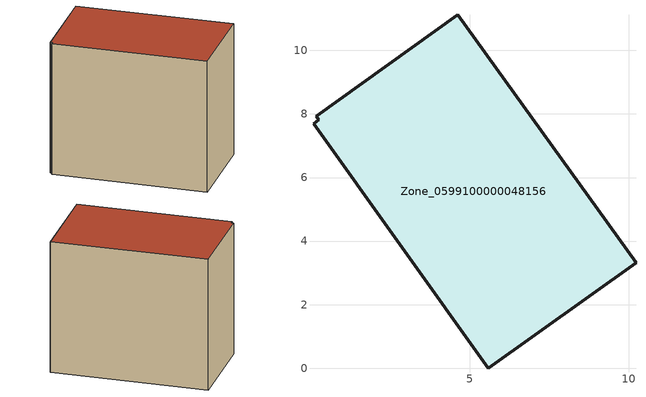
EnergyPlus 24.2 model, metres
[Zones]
Zone_0599100000048156
 floor ground (C_G): 0.08,7.69 0.25,7.82 0.17,7.93 4.62,11.12 10.23,3.32 5.59,0 z0
 wall outside (C_F): 5.59,0 10.23,3.32 4.62,11.12 0.17,7.93 0.25,7.82 0.08,7.69 5.59,0 z0:8.35
 roof outside (C_R): 0.25,7.82 0.08,7.69 5.59,0 10.23,3.32 4.62,11.12 0.17,7.93 z8.35
[BUILDING]
Pand.0599100000048156: North Axis=0; Terrain=City; Loads Convergence Tolerance Value=0.04; Temperature Convergence Tolerance Value=0.4; Solar Distribution=FullExterior; Maximum Number of Warmup Days=25; Minimum Number of Warmup Days=1
[Site:Location]
Rotterdam.The.Hague.AP_ZH_NLD Design_Conditions: Latitude=51.96; Longitude=4.45; Time Zone=1; Elevation=-4.5
[SITE:GROUNDTEMPERATURE:BUILDINGSURFACE]
18, 18, 18, 18, 18, 18, 18, 18, 18, 18, 18, 18
[MATERIAL] Thermal Absorptance=0.9; Solar Absorptance=0.7; Visible Absorptance=0.7
Name | Roughness | Thickness | Conductivity | Density | Specific Heat
G.TI.1975-1991 | MediumSmooth | 0.15 | 0.288461 | 540 | 1210
F.TI.1975-1991 | Rough | 0.3 | 0.230769 | 1920 | 840
R.TI.1975-1991 | MediumRough | 0.2 | 0.153846 | 1500 | 1000
[CONSTRUCTION]
C_G: G.TI.1975-1991
C_F: F.TI.1975-1991
C_R: R.TI.1975-1991
[ZONE]
Zone_0599100000048156: Type=1; Multiplier=1; Ceiling Height=Autocalculate; Volume=Autocalculate; Floor Area=autocalculate; Part of Total Floor Area=Yes
[ZONEINFILTRATION:DESIGNFLOWRATE]
Infil_Zone_0599100000048156: Zone or ZoneList or Space or SpaceList=Zone_0599100000048156; Schedule=AlwaysOn; Design Flow Rate Calculation Method=Flow/Area; Flow Rate per Floor Area=0.003; Constant Term Coefficient=1; Temperature Term Coefficient=0; Velocity Term Coefficient=0; Velocity Squared Term Coefficient=0
[HVACTEMPLATE:ZONE:IDEALLOADSAIRSYSTEM]
Zone_0599100000048156: Maximum Heating Supply Air Temperature=50; Minimum Cooling Supply Air Temperature=13; Maximum Heating Supply Air Humidity Ratio=0.0156; Minimum Cooling Supply Air Humidity Ratio=0.0077; Heating Limit=NoLimit; Cooling Limit=NoLimit; Dehumidification Control Type=ConstantSensibleHeatRatio; Cooling Sensible Heat Ratio=0.7; Dehumidification Setpoint=60; Humidification Control Type=None; Humidification Setpoint=30; Outdoor Air Method=None; Outdoor Air Flow Rate per Person=0.00944; Outdoor Air Flow Rate per Zone Floor Area=0; Outdoor Air Flow Rate per Zone=0; Demand Controlled Ventilation Type=None; Outdoor Air Economizer Type=NoEconomizer; Heat Recovery Type=None; Sensible Heat Recovery Effectiveness=0.7; Latent Heat Recovery Effectiveness=0.65
[ZONECONTROL:THERMOSTAT]
ThermostatControl_Zone_0599100000048156: Zone or ZoneList=Zone_0599100000048156; Control Type Schedule=DualSetpointControlType; Control 1=Thermostat_Zone_0599100000048156; Temperature Difference Between Cutout And Setpoint=0
[THERMOSTATSETPOINT:DUALSETPOINT]
Thermostat_Zone_0599100000048156: Heating Setpoint Temperature Schedule=HeatingSetpoint_Zone_0599100000048156; Cooling Setpoint Temperature Schedule=CoolingSetpoint_Zone_0599100000048156
[SCHEDULE:COMPACT]
HeatingSetpoint_Zone_0599100000048156: Through: 12/31, For: AllDays, Until: 24:00, 21
CoolingSetpoint_Zone_0599100000048156: Through: 12/31, For: AllDays, Until: 24:00, 24
DualSetpointControlType: Through: 12/31, For: AllDays, Until: 24:00, 4
AlwaysOn: Through: 12/31, For: AllDays, Until: 24:00, 1
